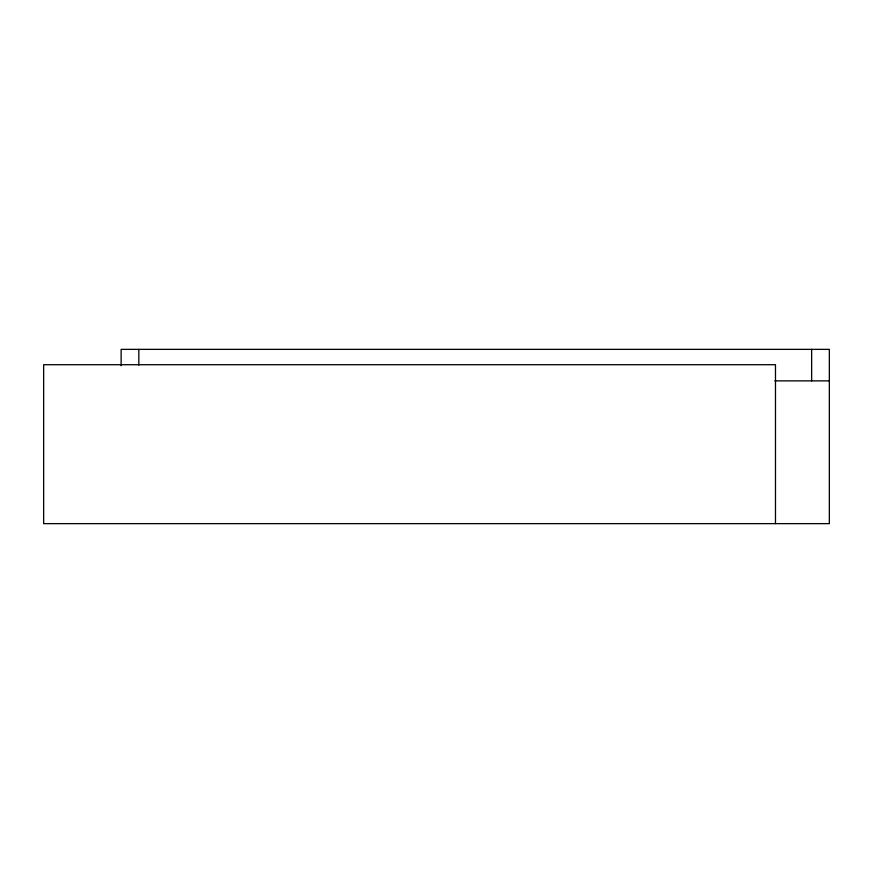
<?xml version="1.0" encoding="UTF-8"?>
<svg xmlns="http://www.w3.org/2000/svg" width="873" height="873" viewBox="0 0 873 873"><rect width="100%" height="100%" fill="white"/><g stroke="black" fill="none" stroke-linecap="round" stroke-linejoin="round"><path stroke-width="1.31" d="M774.875 380.879L829.35 380.879M811.639 349.364L811.639 380.879M775.475 523.636L775.475 364.707L43.65 364.707L43.65 523.636L829.35 523.636L829.35 349.364L121.129 349.364L121.129 365.7M138.829 349.364L138.829 365.121"/></g></svg>
